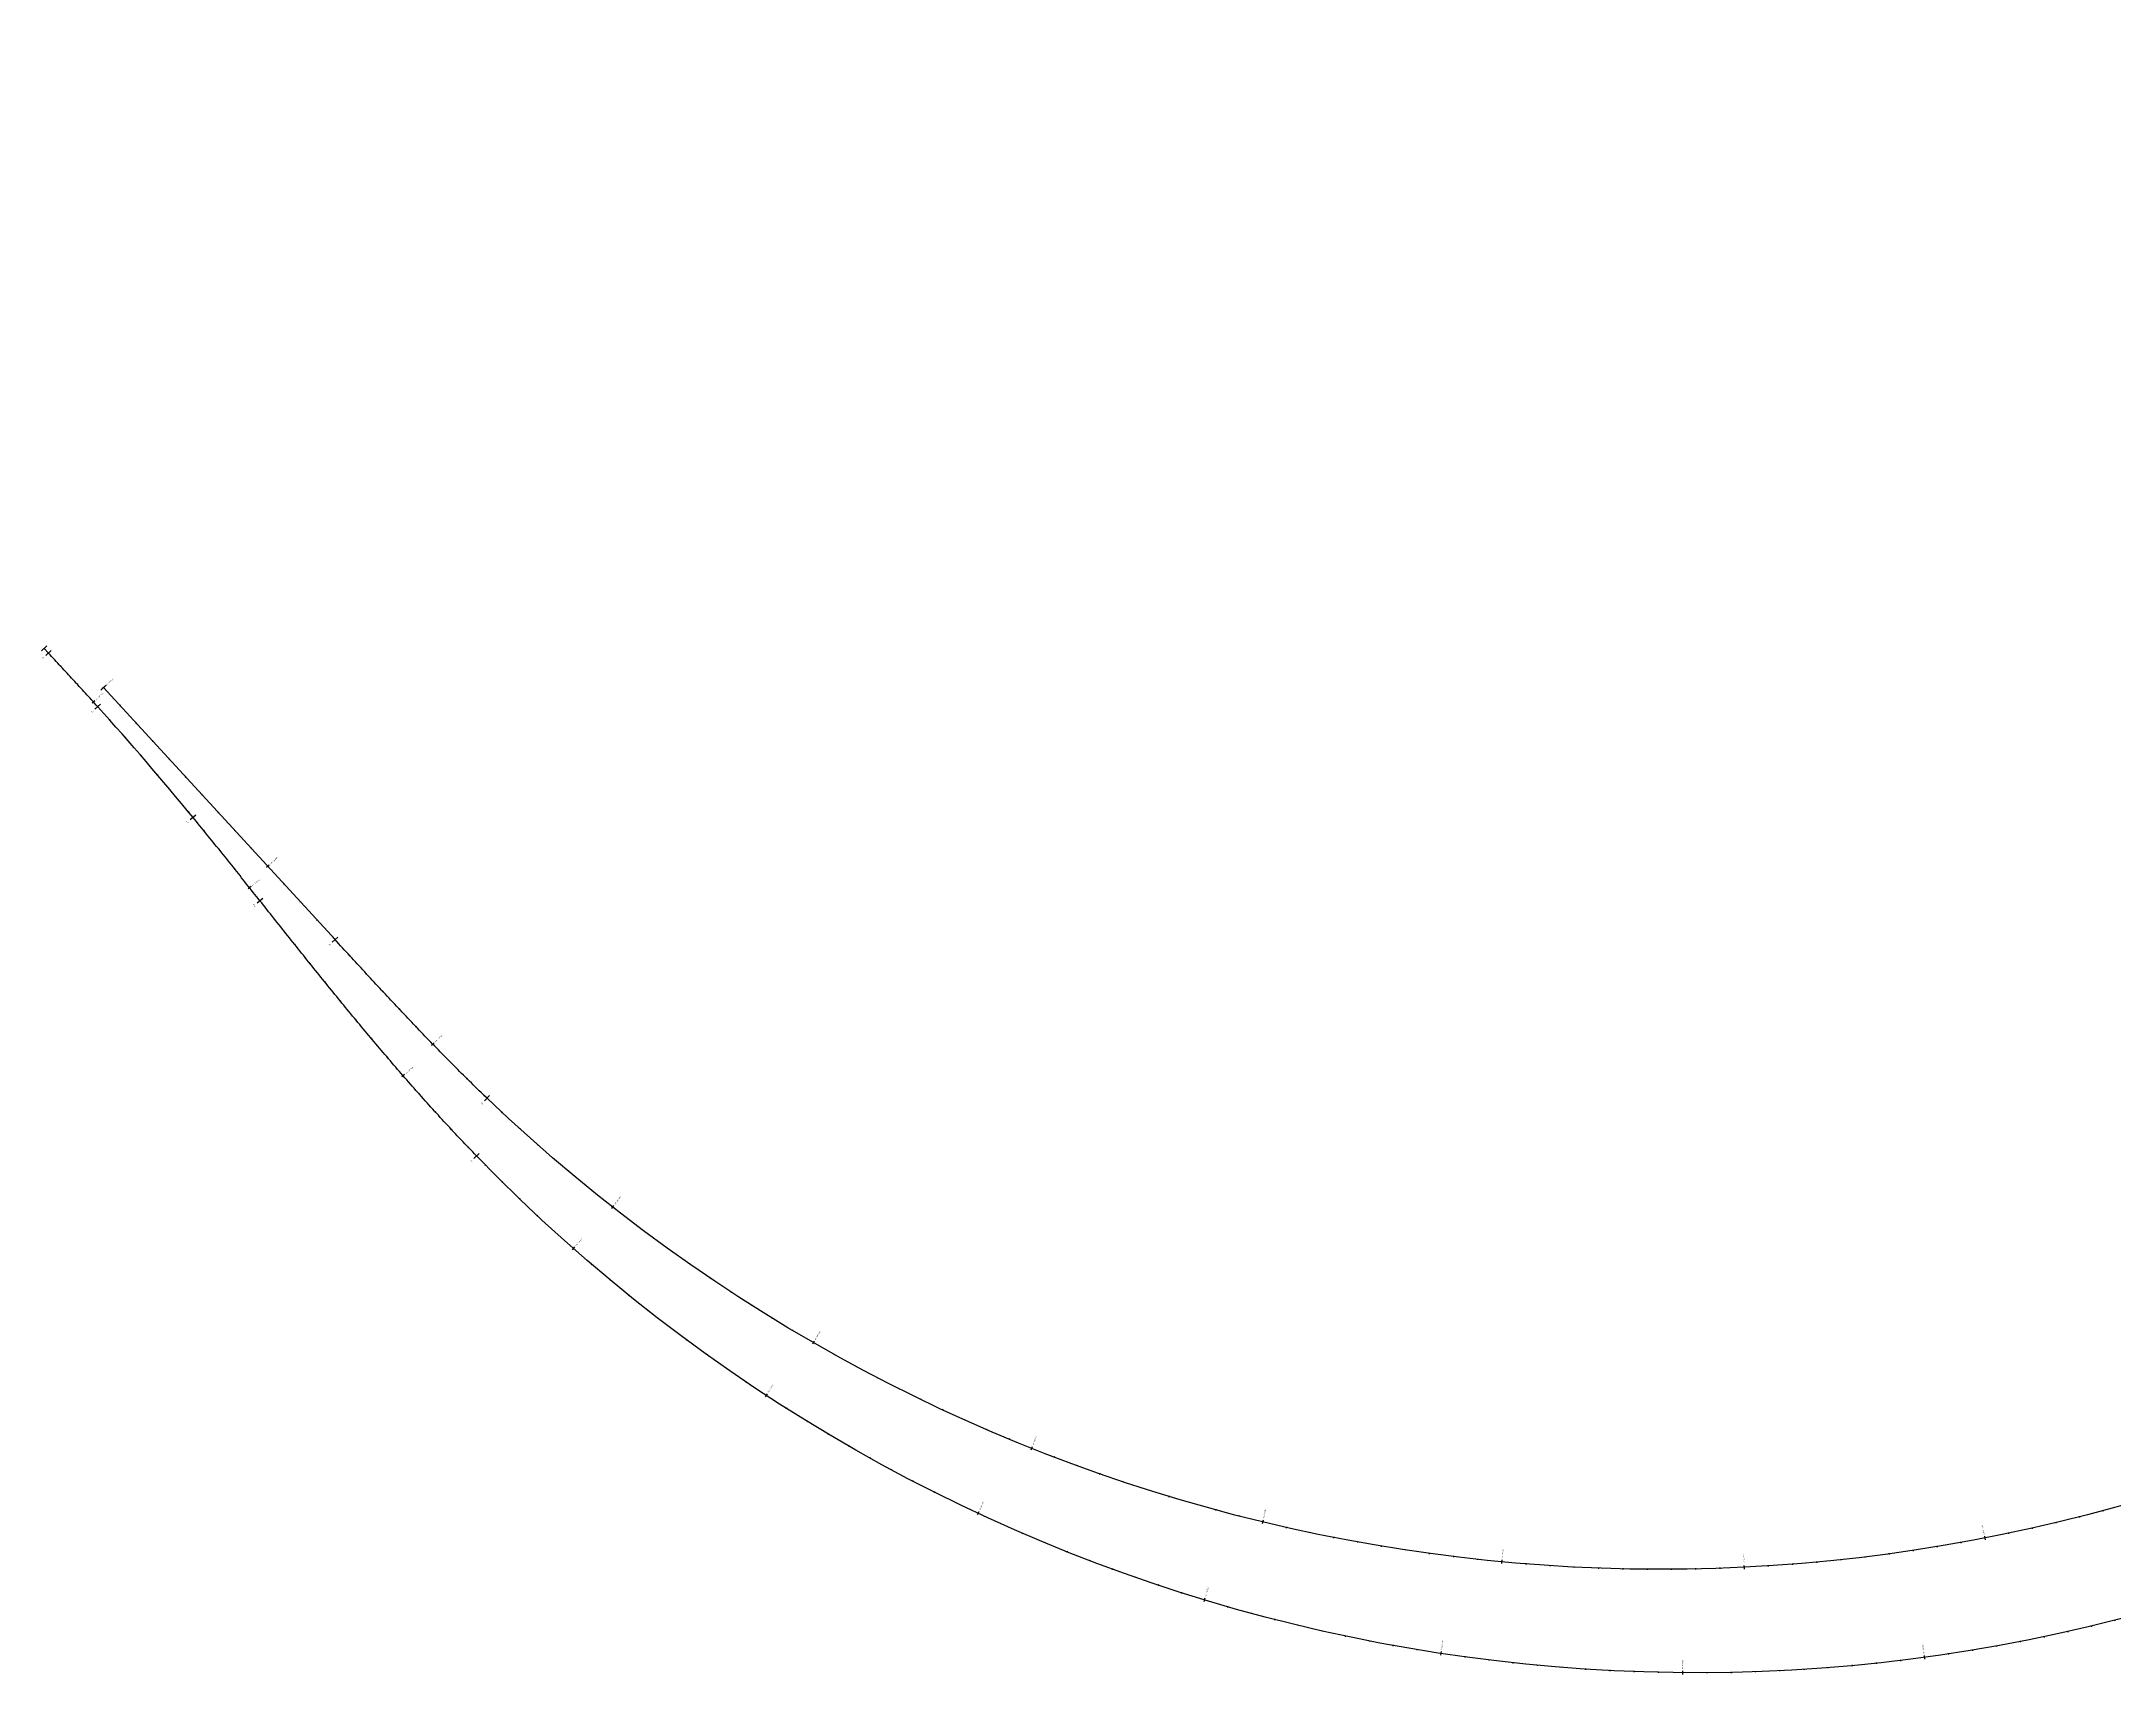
# Model space of a CAD drawing. Header units: metres. Extents: x 298967 to 310502, y 6699215 to 6703996.
# Drawn here: x 298967 to 299822, y 6699215 to 6699888 of the extents above; entities that cross this region are included whole.
import ezdxf
from ezdxf.enums import TextEntityAlignment as Align

# ---------------------------------------------------------------- set-up
doc = ezdxf.new("R2010")
doc.units = ezdxf.units.M
for name, color, linetype in [('JBTFE#ANNOTATIONS_MILEAGE', 2, 'Continuous'), ('JBTKO@OBJEKTBESKRIVELSE', 62, 'Continuous'), ('JBTKO@OBJEKTNAVN', 62, 'Continuous'), ('JBTKO_HOT', 2, 'Continuous'), ('JBTKO_SPO', 2, 'Continuous'), ('JBTRC$$INNSETTINGSPUNKT', 62, 'Continuous')]:
    doc.layers.add(name, color=color, linetype=linetype)
doc.styles.add('ISO', font='iso3098.shx')
doc.styles.add('RC-STANDARD', font='iso3098.shx')

# ---------------------------------------------------------------- blocks, each defined once
blk = doc.blocks.new('*Z73', base_point=(306521.26, 6703679.59))
at = {"color": 0}
for p, q in [((298993.24, 6699621.92), (298992.13, 6699620.9)), ((298999.64, 6699614.21), (298999.27, 6699613.88)), ((299006.4, 6699606.85), (299006.04, 6699606.51)), ((299013.17, 6699599.49), (299012.8, 6699599.15)), ((299019.94, 6699592.12), (299019.57, 6699591.79)), ((299026.7, 6699584.76), (299026.33, 6699584.42)), ((299033.47, 6699577.4), (299033.1, 6699577.06)), ((299040.23, 6699570.03), (299039.87, 6699569.7)), ((299047, 6699562.67), (299046.63, 6699562.33)), ((299053.77, 6699555.31), (299053.4, 6699554.97)), ((299060.9, 6699548.28), (299059.8, 6699547.27)), ((299067.3, 6699540.58), (299066.93, 6699540.24)), ((299074.07, 6699533.22), (299073.7, 6699532.88)), ((299080.83, 6699525.85), (299080.46, 6699525.52)), ((299087.6, 6699518.49), (299087.23, 6699518.15)), ((299094.37, 6699511.13), (299094, 6699510.79)), ((299101.14, 6699503.78), (299100.78, 6699503.44)), ((299107.94, 6699496.45), (299107.58, 6699496.11)), ((299114.78, 6699489.15), (299114.41, 6699488.8)), ((299121.65, 6699481.89), (299121.29, 6699481.54)), ((299128.94, 6699475.03), (299127.87, 6699473.99)), ((299135.58, 6699467.55), (299135.23, 6699467.19)), ((299142.66, 6699460.48), (299142.31, 6699460.13)), ((299149.82, 6699453.51), (299149.48, 6699453.15)), ((299157.08, 6699446.64), (299156.74, 6699446.27)), ((299164.44, 6699439.87), (299164.1, 6699439.5)), ((299171.89, 6699433.21), (299171.56, 6699432.83)), ((299179.44, 6699426.65), (299179.11, 6699426.27)), ((299187.08, 6699420.21), (299186.76, 6699419.82)), ((299194.81, 6699413.87), (299194.5, 6699413.48)), ((299202.94, 6699408.04), (299202.01, 6699406.86)), ((299210.54, 6699401.53), (299210.24, 6699401.13)), ((299218.53, 6699395.53), (299218.24, 6699395.13)), ((299226.61, 6699389.64), (299226.32, 6699389.24)), ((299234.78, 6699383.88), (299234.49, 6699383.46)), ((299243.02, 6699378.22), (299242.74, 6699377.81)), ((299251.35, 6699372.69), (299251.07, 6699372.27)), ((299259.75, 6699367.28), (299259.48, 6699366.85)), ((299268.23, 6699361.98), (299267.97, 6699361.56)), ((299276.79, 6699356.81), (299276.53, 6699356.38)), ((299285.66, 6699352.19), (299284.91, 6699350.89)), ((299294.11, 6699346.84), (299293.87, 6699346.4)), ((299302.88, 6699342.04), (299302.64, 6699341.59)), ((299311.72, 6699337.36), (299311.49, 6699336.92)), ((299320.62, 6699332.81), (299320.39, 6699332.37)), ((299329.58, 6699328.39), (299329.37, 6699327.94)), ((299338.61, 6699324.1), (299338.4, 6699323.65)), ((299347.7, 6699319.94), (299347.5, 6699319.48)), ((299356.85, 6699315.9), (299356.65, 6699315.45)), ((299366.05, 6699312), (299365.86, 6699311.54)), ((299375.49, 6699308.7), (299374.94, 6699307.31)), ((299384.62, 6699304.6), (299384.44, 6699304.13)), ((299393.98, 6699301.09), (299393.81, 6699300.62)), ((299403.39, 6699297.73), (299403.23, 6699297.25)), ((299412.85, 6699294.49), (299412.69, 6699294.02)), ((299422.36, 6699291.39), (299422.21, 6699290.92)), ((299431.9, 6699288.43), (299431.76, 6699287.95)), ((299441.49, 6699285.6), (299441.35, 6699285.12)), ((299451.12, 6699282.91), (299450.99, 6699282.43)), ((299816.7, 6699282.58), (299816.83, 6699282.09)), ((299460.79, 6699280.36), (299460.66, 6699279.88)), ((299470.6, 6699278.44), (299470.25, 6699276.98)), ((299480.22, 6699275.68), (299480.11, 6699275.19)), ((299787.58, 6699275.39), (299787.69, 6699274.9)), ((299797.32, 6699277.65), (299797.44, 6699277.16)), ((299807.03, 6699280.04), (299807.15, 6699279.56)), ((299489.99, 6699273.54), (299489.88, 6699273.05)), ((299499.78, 6699271.55), (299499.69, 6699271.06)), ((299509.6, 6699269.69), (299509.52, 6699269.2)), ((299519.45, 6699267.98), (299519.37, 6699267.48)), ((299529.32, 6699266.4), (299529.25, 6699265.91)), ((299738.46, 6699266.21), (299738.54, 6699265.72)), ((299748.34, 6699267.77), (299748.42, 6699267.27)), ((299758.19, 6699269.46), (299758.28, 6699268.97)), ((299767.92, 6699271.79), (299768.21, 6699270.32)), ((299777.81, 6699273.28), (299777.92, 6699272.79)), ((299539.22, 6699264.97), (299539.15, 6699264.48)), ((299549.13, 6699263.68), (299549.07, 6699263.18)), ((299559.06, 6699262.53), (299559.01, 6699262.03)), ((299569.05, 6699262.02), (299568.91, 6699260.53)), ((299578.96, 6699260.66), (299578.93, 6699260.16)), ((299588.94, 6699259.94), (299588.9, 6699259.44)), ((299598.91, 6699259.36), (299598.89, 6699258.86)), ((299608.9, 6699258.92), (299608.88, 6699258.42)), ((299618.89, 6699258.62), (299618.88, 6699258.12)), ((299628.89, 6699258.47), (299628.88, 6699257.97)), ((299638.88, 6699258.46), (299638.89, 6699257.96)), ((299648.88, 6699258.6), (299648.89, 6699258.1)), ((299658.87, 6699258.87), (299658.89, 6699258.37)), ((299668.84, 6699259.79), (299668.91, 6699258.29)), ((299678.84, 6699259.85), (299678.87, 6699259.35)), ((299688.81, 6699260.56), (299688.85, 6699260.06)), ((299698.77, 6699261.4), (299698.82, 6699260.91)), ((299708.72, 6699262.39), (299708.77, 6699261.9)), ((299718.65, 6699263.52), (299718.71, 6699263.03)), ((299728.57, 6699264.8), (299728.63, 6699264.3))]:
    blk.add_line(p, q, dxfattribs=at)
at = {"color": 0, "char_height": 0.5, "attachment_point": 4, "style": 'RC-STANDARD'}
for s, insert, rotation in [('km 469.900', (298993.79, 6699622.42), 42.58058), ('km 469.800', (299061.45, 6699548.79), 42.58058), ('km 469.700', (299129.48, 6699475.56), 44.15262), ('km 469.600', (299203.4, 6699408.63), 51.88646), ('km 469.500', (299286.04, 6699352.84), 60.07157), ('km 469.400', (299375.77, 6699309.4), 68.25668), ('km 469.300', (299470.78, 6699279.16), 76.4418), ('km 469.000', (299767.78, 6699272.53), 100.99713), ('km 469.200', (299569.12, 6699262.77), 84.62691), ('km 469.100', (299668.8, 6699260.54), 92.81202)]:
    blk.add_mtext(s, dxfattribs=dict(at, insert=insert, rotation=rotation))
blk = doc.blocks.new('*Z75', base_point=(300332.21, 6699630.39))
at = {"color": 0}
for p, q in [((298975.21, 6699630.39), (298974.84, 6699630.05)), ((298981.98, 6699623.03), (298981.62, 6699622.69)), ((298989.09, 6699615.98), (298987.98, 6699614.97)), ((298995.41, 6699608.2), (298995.04, 6699607.87)), ((299002.04, 6699600.72), (299001.67, 6699600.39)), ((299008.62, 6699593.18), (299008.24, 6699592.85)), ((299015.13, 6699585.59), (299014.75, 6699585.26)), ((299021.59, 6699577.95), (299021.2, 6699577.63)), ((299027.99, 6699570.26), (299027.6, 6699569.94)), ((299034.32, 6699562.52), (299033.94, 6699562.21)), ((299040.61, 6699554.75), (299040.22, 6699554.43)), ((299046.87, 6699546.94), (299046.47, 6699546.63)), ((299053.49, 6699539.43), (299052.31, 6699538.5)), ((299059.31, 6699531.29), (299058.92, 6699530.98)), ((299065.53, 6699523.46), (299065.14, 6699523.15)), ((299071.77, 6699515.64), (299071.38, 6699515.33)), ((299078.02, 6699507.83), (299077.63, 6699507.52)), ((299084.29, 6699500.05), (299083.91, 6699499.74)), ((299090.6, 6699492.29), (299090.22, 6699491.98)), ((299096.96, 6699484.57), (299096.57, 6699484.26)), ((299103.36, 6699476.9), (299102.98, 6699476.57)), ((299109.82, 6699469.27), (299109.44, 6699468.94)), ((299116.73, 6699462.02), (299115.6, 6699461.04)), ((300331.97, 6699465.46), (300332.21, 6699465.02)), ((299122.95, 6699454.18), (299122.58, 6699453.85)), ((300314.39, 6699455.92), (300314.63, 6699455.48)), ((300323.19, 6699460.68), (300323.43, 6699460.24)), ((299129.63, 6699446.75), (299129.26, 6699446.41)), ((300296.53, 6699446.92), (300297.24, 6699445.59)), ((300305.59, 6699451.19), (300305.82, 6699450.75)), ((299136.4, 6699439.39), (299136.03, 6699439.05)), ((300279.1, 6699437.11), (300279.33, 6699436.67)), ((300287.94, 6699441.78), (300288.17, 6699441.34)), ((299143.25, 6699432.11), (299142.89, 6699431.77)), ((300261.38, 6699427.84), (300261.61, 6699427.39)), ((300270.24, 6699432.46), (300270.48, 6699432.02)), ((299150.21, 6699424.94), (299149.86, 6699424.59)), ((300252.5, 6699423.23), (300252.73, 6699422.79)), ((299157.27, 6699417.86), (299156.92, 6699417.5)), ((299164.43, 6699410.88), (299164.09, 6699410.52)), ((300234.72, 6699414.09), (300234.94, 6699413.64)), ((300243.62, 6699418.65), (300243.84, 6699418.21)), ((299171.69, 6699404.01), (299171.35, 6699403.65)), ((300216.89, 6699405.03), (300217.11, 6699404.59)), ((300225.81, 6699409.55), (300226.03, 6699409.1)), ((299179.05, 6699397.24), (299178.71, 6699396.87)), ((300199.01, 6699396.07), (300199.23, 6699395.62)), ((300207.73, 6699400.99), (300208.4, 6699399.65)), ((299186.83, 6699390.96), (299185.84, 6699389.83)), ((300181.09, 6699387.19), (300181.31, 6699386.74)), ((300190.06, 6699391.62), (300190.28, 6699391.17)), ((299194.05, 6699384.02), (299193.72, 6699383.65)), ((299201.69, 6699377.58), (299201.37, 6699377.19)), ((300163.13, 6699378.4), (300163.35, 6699377.95)), ((300172.11, 6699382.78), (300172.33, 6699382.33)), ((299209.42, 6699371.24), (299209.1, 6699370.85)), ((300145.12, 6699369.7), (300145.34, 6699369.25)), ((300154.13, 6699374.04), (300154.35, 6699373.59)), ((299217.24, 6699365.01), (299216.93, 6699364.62)), ((300127.07, 6699361.09), (300127.28, 6699360.63)), ((300136.1, 6699365.38), (300136.32, 6699364.93)), ((299225.15, 6699358.9), (299224.84, 6699358.5)), ((299233.14, 6699352.9), (299232.85, 6699352.5)), ((300108.98, 6699352.56), (300109.19, 6699352.11)), ((300117.82, 6699357.26), (300118.46, 6699355.91)), ((299241.22, 6699347.02), (299240.93, 6699346.61)), ((300090.85, 6699344.13), (300091.05, 6699343.68)), ((300099.92, 6699348.33), (300100.13, 6699347.88)), ((299249.39, 6699341.25), (299249.1, 6699340.84)), ((299257.63, 6699335.59), (299257.35, 6699335.18)), ((300072.67, 6699335.79), (300072.88, 6699335.33)), ((300081.76, 6699339.95), (300081.97, 6699339.49)), ((299266.23, 6699330.48), (299265.41, 6699329.22)), ((300054.45, 6699327.53), (300054.66, 6699327.08)), ((300063.57, 6699331.65), (300063.77, 6699331.19)), ((299274.36, 6699324.65), (299274.09, 6699324.22)), ((299282.84, 6699319.35), (299282.58, 6699318.93)), ((300036.2, 6699319.37), (300036.4, 6699318.91)), ((300045.33, 6699323.44), (300045.53, 6699322.98)), ((299291.39, 6699314.18), (299291.14, 6699313.75)), ((299300.02, 6699309.13), (299299.77, 6699308.7)), ((300017.9, 6699311.3), (300018.1, 6699310.84)), ((300026.85, 6699315.78), (300027.46, 6699314.41)), ((299308.72, 6699304.21), (299308.48, 6699303.77)), ((299999.56, 6699303.31), (299999.76, 6699302.85)), ((300008.74, 6699307.29), (300008.94, 6699306.83)), ((299317.49, 6699299.41), (299317.25, 6699298.97)), ((299326.32, 6699294.73), (299326.09, 6699294.29)), ((299971.99, 6699291.51), (299972.18, 6699291.05)), ((299981.19, 6699295.42), (299981.38, 6699294.96)), ((299990.38, 6699299.36), (299990.58, 6699298.9)), ((299335.23, 6699290.18), (299335, 6699289.74)), ((299344.19, 6699285.76), (299343.97, 6699285.31)), ((299953.55, 6699283.75), (299953.74, 6699283.29)), ((299962.77, 6699287.62), (299962.97, 6699287.16)), ((299353.43, 6699281.92), (299352.8, 6699280.56)), ((299362.31, 6699277.31), (299362.1, 6699276.85)), ((299934.89, 6699276.56), (299935.45, 6699275.18)), ((299944.32, 6699279.91), (299944.51, 6699279.45)), ((299371.45, 6699273.27), (299371.26, 6699272.82)), ((299380.66, 6699269.37), (299380.47, 6699268.91)), ((299389.92, 6699265.6), (299389.73, 6699265.14)), ((299916.53, 6699268.63), (299916.71, 6699268.17)), ((299925.81, 6699272.34), (299926, 6699271.87)), ((299399.23, 6699261.97), (299399.05, 6699261.5)), ((299408.59, 6699258.46), (299408.42, 6699257.99)), ((299888.48, 6699258), (299888.65, 6699257.53)), ((299897.86, 6699261.45), (299898.04, 6699260.99)), ((299907.21, 6699265), (299907.39, 6699264.54)), ((299418, 6699255.09), (299417.84, 6699254.62)), ((299427.46, 6699251.86), (299427.3, 6699251.39)), ((299436.96, 6699248.76), (299436.81, 6699248.28)), ((299860.08, 6699248.37), (299860.23, 6699247.89)), ((299869.59, 6699251.45), (299869.75, 6699250.97)), ((299879.06, 6699254.66), (299879.22, 6699254.19)), ((299446.66, 6699246.28), (299446.22, 6699244.84)), ((299456.1, 6699242.97), (299455.96, 6699242.49)), ((299465.73, 6699240.28), (299465.6, 6699239.8)), ((299831.3, 6699239.94), (299831.43, 6699239.46)), ((299840.8, 6699243.09), (299841.21, 6699241.65)), ((299850.53, 6699245.42), (299850.67, 6699244.94)), ((299475.39, 6699237.73), (299475.27, 6699237.25)), ((299485.09, 6699235.32), (299484.98, 6699234.83)), ((299494.83, 6699233.04), (299494.72, 6699232.56)), ((299802.19, 6699232.76), (299802.3, 6699232.27)), ((299811.93, 6699235.01), (299812.05, 6699234.53)), ((299821.63, 6699237.41), (299821.76, 6699236.92)), ((299504.59, 6699230.91), (299504.49, 6699230.42)), ((299514.39, 6699228.91), (299514.29, 6699228.42)), ((299524.21, 6699227.06), (299524.12, 6699226.57)), ((299534.06, 6699225.35), (299533.98, 6699224.85)), ((299544.01, 6699224.27), (299543.78, 6699222.78)), ((299743.11, 6699222.66), (299743.31, 6699221.17)), ((299753.07, 6699223.58), (299753.14, 6699223.08)), ((299762.94, 6699225.13), (299763.03, 6699224.64)), ((299772.8, 6699226.83), (299772.88, 6699226.34)), ((299782.62, 6699228.67), (299782.72, 6699228.17)), ((299792.42, 6699230.64), (299792.52, 6699230.15)), ((299553.82, 6699222.34), (299553.76, 6699221.84)), ((299563.74, 6699221.05), (299563.68, 6699220.55)), ((299573.67, 6699219.9), (299573.61, 6699219.4)), ((299583.61, 6699218.89), (299583.57, 6699218.39)), ((299593.57, 6699218.03), (299593.53, 6699217.53)), ((299603.54, 6699217.3), (299603.51, 6699216.81)), ((299613.52, 6699216.72), (299613.5, 6699216.22)), ((299623.51, 6699216.29), (299623.49, 6699215.79)), ((299633.5, 6699215.99), (299633.49, 6699215.49)), ((299643.5, 6699216.34), (299643.49, 6699214.84)), ((299653.49, 6699215.83), (299653.49, 6699215.33)), ((299663.49, 6699215.96), (299663.5, 6699215.46)), ((299673.48, 6699216.24), (299673.5, 6699215.74)), ((299683.47, 6699216.66), (299683.49, 6699216.16)), ((299693.45, 6699217.22), (299693.48, 6699216.72)), ((299703.42, 6699217.92), (299703.46, 6699217.43)), ((299713.38, 6699218.77), (299713.43, 6699218.27)), ((299723.33, 6699219.76), (299723.38, 6699219.26)), ((299733.26, 6699220.89), (299733.32, 6699220.39))]:
    blk.add_line(p, q, dxfattribs=at)
at = {"color": 0, "char_height": 0.5, "attachment_point": 4, "style": 'RC-STANDARD'}
for s, insert, rotation in [('km 469.900', (298989.65, 6699616.48), 42.18454), ('km 469.800', (299054.07, 6699539.9), 38.47343), ('km 469.700', (299117.29, 6699462.51), 41.02329), ('km 468.400', (300296.18, 6699447.58), 118.05517), ('km 468.500', (300207.39, 6699401.66), 116.63976), ('km 469.600', (299187.33, 6699391.52), 48.61192), ('km 468.600', (300117.5, 6699357.94), 115.22435), ('km 469.500', (299266.64, 6699331.11), 56.79703), ('km 468.700', (300026.55, 6699316.46), 113.80894), ('km 469.400', (299353.75, 6699282.6), 64.98214), ('km 468.800', (299934.6, 6699277.26), 112.26183), ('km 469.300', (299446.87, 6699246.99), 73.16725), ('km 468.900', (299840.59, 6699243.82), 105.9077), ('km 469.200', (299544.12, 6699225.01), 81.35236), ('km 469.000', (299743.01, 6699223.4), 97.72259), ('km 469.100', (299643.51, 6699217.09), 89.53747)]:
    blk.add_mtext(s, dxfattribs=dict(at, insert=insert, rotation=rotation))
blk = doc.blocks.new('NO-BN-2D-JBTKO_DIV-KARAKTERISTISK-PUNKT-Geographic')
at = {"color": 0, "linetype": 'ByBlock', "lineweight": -2, "transparency": 16777216}
blk.add_line((0, -1.5), (0, 1.5), dxfattribs=at)
blk = doc.blocks.new('NO-BN-2D-JBTRC_INNSETTINGSPUNKT-Schematic')
at = {"layer": 'JBTRC$$INNSETTINGSPUNKT', "linetype": 'ByBlock', "lineweight": -2, "transparency": 16777216}
for p, q in [((-0.05, 0), (0.05, 0)), ((0, -0.05), (0, 0.05))]:
    blk.add_line(p, q, dxfattribs=at)
blk.add_circle((0, 0), 0.05, dxfattribs=at)
blk = doc.blocks.new('*Z201')
at = {"color": 0, "linetype": 'ByBlock', "lineweight": -2, "transparency": 16777216}
for name in ['NO-BN-2D-JBTRC_INNSETTINGSPUNKT-Schematic', 'NO-BN-2D-JBTKO_DIV-KARAKTERISTISK-PUNKT-Geographic']:
    blk.add_blockref(name, (0, 0), dxfattribs=at)
at = {"layer": 'JBTKO@OBJEKTBESKRIVELSE', "color": 0, "linetype": 'ByBlock', "lineweight": -2, "transparency": 16777216, "style": 'ISO'}
blk.add_attdef('OBJEKTBESKRIVELSE', text='', height=0.9, dxfattribs=at).set_placement((0, 4), align=Align.MIDDLE_CENTER)
at = {"layer": 'JBTKO@OBJEKTNAVN', "color": 0, "linetype": 'ByBlock', "lineweight": -2, "transparency": 16777216, "style": 'ISO', "oblique": 15}
blk.add_attdef('OBJEKTNAVN', text='', height=0.5, dxfattribs=at).set_placement((0, 3), align=Align.MIDDLE_CENTER)
blk = doc.blocks.new('*Z203')
at = {"color": 0, "linetype": 'ByBlock', "lineweight": -2, "transparency": 16777216}
for name in ['NO-BN-2D-JBTRC_INNSETTINGSPUNKT-Schematic', 'NO-BN-2D-JBTKO_DIV-KARAKTERISTISK-PUNKT-Geographic']:
    blk.add_blockref(name, (0, 0), dxfattribs=at)
at = {"layer": 'JBTKO@OBJEKTBESKRIVELSE', "color": 0, "linetype": 'ByBlock', "lineweight": -2, "transparency": 16777216, "style": 'ISO'}
blk.add_attdef('OBJEKTBESKRIVELSE', text='', height=0.9, dxfattribs=at).set_placement((0, 4), align=Align.MIDDLE_CENTER)
at = {"layer": 'JBTKO@OBJEKTNAVN', "color": 0, "linetype": 'ByBlock', "lineweight": -2, "transparency": 16777216, "style": 'ISO', "oblique": 15}
blk.add_attdef('OBJEKTNAVN', text='', height=0.5, dxfattribs=at).set_placement((0, 3), align=Align.MIDDLE_CENTER)
blk = doc.blocks.new('*Z205')
at = {"color": 0, "linetype": 'ByBlock', "lineweight": -2, "transparency": 16777216}
for name in ['NO-BN-2D-JBTRC_INNSETTINGSPUNKT-Schematic', 'NO-BN-2D-JBTKO_DIV-KARAKTERISTISK-PUNKT-Geographic']:
    blk.add_blockref(name, (0, 0), dxfattribs=at)
at = {"layer": 'JBTKO@OBJEKTBESKRIVELSE', "color": 0, "linetype": 'ByBlock', "lineweight": -2, "transparency": 16777216, "style": 'ISO'}
blk.add_attdef('OBJEKTBESKRIVELSE', text='', height=0.9, dxfattribs=at).set_placement((0, 4), align=Align.MIDDLE_CENTER)
at = {"layer": 'JBTKO@OBJEKTNAVN', "color": 0, "linetype": 'ByBlock', "lineweight": -2, "transparency": 16777216, "style": 'ISO', "oblique": 15}
blk.add_attdef('OBJEKTNAVN', text='', height=0.5, dxfattribs=at).set_placement((0, 3), align=Align.MIDDLE_CENTER)
blk = doc.blocks.new('*Z207')
at = {"color": 0, "linetype": 'ByBlock', "lineweight": -2, "transparency": 16777216}
for name in ['NO-BN-2D-JBTRC_INNSETTINGSPUNKT-Schematic', 'NO-BN-2D-JBTKO_DIV-KARAKTERISTISK-PUNKT-Geographic']:
    blk.add_blockref(name, (0, 0), dxfattribs=at)
at = {"layer": 'JBTKO@OBJEKTBESKRIVELSE', "color": 0, "linetype": 'ByBlock', "lineweight": -2, "transparency": 16777216, "style": 'ISO'}
blk.add_attdef('OBJEKTBESKRIVELSE', text='', height=0.9, dxfattribs=at).set_placement((0, 4), align=Align.MIDDLE_CENTER)
at = {"layer": 'JBTKO@OBJEKTNAVN', "color": 0, "linetype": 'ByBlock', "lineweight": -2, "transparency": 16777216, "style": 'ISO', "oblique": 15}
blk.add_attdef('OBJEKTNAVN', text='', height=0.5, dxfattribs=at).set_placement((0, 3), align=Align.MIDDLE_CENTER)
blk = doc.blocks.new('*Z209')
at = {"color": 0, "linetype": 'ByBlock', "lineweight": -2, "transparency": 16777216}
for name in ['NO-BN-2D-JBTRC_INNSETTINGSPUNKT-Schematic', 'NO-BN-2D-JBTKO_DIV-KARAKTERISTISK-PUNKT-Geographic']:
    blk.add_blockref(name, (0, 0), dxfattribs=at)
at = {"layer": 'JBTKO@OBJEKTBESKRIVELSE', "color": 0, "linetype": 'ByBlock', "lineweight": -2, "transparency": 16777216, "style": 'ISO'}
blk.add_attdef('OBJEKTBESKRIVELSE', text='', height=0.9, dxfattribs=at).set_placement((0, 4), align=Align.MIDDLE_CENTER)
at = {"layer": 'JBTKO@OBJEKTNAVN', "color": 0, "linetype": 'ByBlock', "lineweight": -2, "transparency": 16777216, "style": 'ISO', "oblique": 15}
blk.add_attdef('OBJEKTNAVN', text='', height=0.5, dxfattribs=at).set_placement((0, 3), align=Align.MIDDLE_CENTER)
blk = doc.blocks.new('*Z210')
at = {"color": 0, "linetype": 'ByBlock', "lineweight": -2, "transparency": 16777216}
for name in ['NO-BN-2D-JBTRC_INNSETTINGSPUNKT-Schematic', 'NO-BN-2D-JBTKO_DIV-KARAKTERISTISK-PUNKT-Geographic']:
    blk.add_blockref(name, (0, 0), dxfattribs=at)
at = {"layer": 'JBTKO@OBJEKTBESKRIVELSE', "color": 0, "linetype": 'ByBlock', "lineweight": -2, "transparency": 16777216, "style": 'ISO'}
blk.add_attdef('OBJEKTBESKRIVELSE', text='', height=0.9, dxfattribs=at).set_placement((0, 4), align=Align.MIDDLE_CENTER)
at = {"layer": 'JBTKO@OBJEKTNAVN', "color": 0, "linetype": 'ByBlock', "lineweight": -2, "transparency": 16777216, "style": 'ISO', "oblique": 15}
blk.add_attdef('OBJEKTNAVN', text='', height=0.5, dxfattribs=at).set_placement((0, 3), align=Align.MIDDLE_CENTER)
blk = doc.blocks.new('*Z301')
at = {"color": 0, "linetype": 'ByBlock', "lineweight": -2, "transparency": 16777216}
for name in ['NO-BN-2D-JBTRC_INNSETTINGSPUNKT-Schematic', 'NO-BN-2D-JBTKO_DIV-KARAKTERISTISK-PUNKT-Geographic']:
    blk.add_blockref(name, (0, 0), dxfattribs=at)
at = {"layer": 'JBTKO@OBJEKTBESKRIVELSE', "color": 0, "linetype": 'ByBlock', "lineweight": -2, "transparency": 16777216, "style": 'ISO'}
blk.add_attdef('OBJEKTBESKRIVELSE', text='', height=0.9, dxfattribs=at).set_placement((0, 4), align=Align.MIDDLE_CENTER)
at = {"layer": 'JBTKO@OBJEKTNAVN', "color": 0, "linetype": 'ByBlock', "lineweight": -2, "transparency": 16777216, "style": 'ISO', "oblique": 15}
blk.add_attdef('OBJEKTNAVN', text='', height=0.5, dxfattribs=at).set_placement((0, 3), align=Align.MIDDLE_CENTER)
blk = doc.blocks.new('*Z303')
at = {"color": 0, "linetype": 'ByBlock', "lineweight": -2, "transparency": 16777216}
for name in ['NO-BN-2D-JBTRC_INNSETTINGSPUNKT-Schematic', 'NO-BN-2D-JBTKO_DIV-KARAKTERISTISK-PUNKT-Geographic']:
    blk.add_blockref(name, (0, 0), dxfattribs=at)
at = {"layer": 'JBTKO@OBJEKTBESKRIVELSE', "color": 0, "linetype": 'ByBlock', "lineweight": -2, "transparency": 16777216, "style": 'ISO'}
blk.add_attdef('OBJEKTBESKRIVELSE', text='', height=0.9, dxfattribs=at).set_placement((0, 4), align=Align.MIDDLE_CENTER)
at = {"layer": 'JBTKO@OBJEKTNAVN', "color": 0, "linetype": 'ByBlock', "lineweight": -2, "transparency": 16777216, "style": 'ISO', "oblique": 15}
blk.add_attdef('OBJEKTNAVN', text='', height=0.5, dxfattribs=at).set_placement((0, 3), align=Align.MIDDLE_CENTER)
blk = doc.blocks.new('*Z304')
at = {"color": 0, "linetype": 'ByBlock', "lineweight": -2, "transparency": 16777216}
for name in ['NO-BN-2D-JBTRC_INNSETTINGSPUNKT-Schematic', 'NO-BN-2D-JBTKO_DIV-KARAKTERISTISK-PUNKT-Geographic']:
    blk.add_blockref(name, (0, 0), dxfattribs=at)
at = {"layer": 'JBTKO@OBJEKTBESKRIVELSE', "color": 0, "linetype": 'ByBlock', "lineweight": -2, "transparency": 16777216, "style": 'ISO'}
blk.add_attdef('OBJEKTBESKRIVELSE', text='', height=0.9, dxfattribs=at).set_placement((0, 4), align=Align.MIDDLE_CENTER)
at = {"layer": 'JBTKO@OBJEKTNAVN', "color": 0, "linetype": 'ByBlock', "lineweight": -2, "transparency": 16777216, "style": 'ISO', "oblique": 15}
blk.add_attdef('OBJEKTNAVN', text='', height=0.5, dxfattribs=at).set_placement((0, 3), align=Align.MIDDLE_CENTER)

msp = doc.modelspace()

# ---------------------------------------------------------------- linework, layer by layer
at = {"layer": 'JBTKO_SPO', "flags": 128}
for points in [[(300885.66, 6699886.38, -0.069092), (299938.03, 6699325.77, -0.000672), (299930, 6699322.42, -0.000928), (299921.95, 6699319.1, -0.001184), (299913.9, 6699315.81, -0.001441), (299905.83, 6699312.56, -0.001697), (299897.74, 6699309.37, -0.001953), (299889.62, 6699306.23, -0.00221), (299881.48, 6699303.16, -0.002466), (299873.31, 6699300.17, -0.002723), (299865.11, 6699297.26, -0.002979), (299856.88, 6699294.45, -0.278414), (299150.81, 6699452.22, -0.003074), (299144.3, 6699458.52, -0.00275), (299137.87, 6699464.9, -0.002427), (299131.5, 6699471.34, -0.002103), (299125.19, 6699477.84, -0.00178), (299118.93, 6699484.39, -0.001456), (299112.71, 6699490.98, -0.001132), (299106.53, 6699497.6, -0.000809), (299100.37, 6699504.25, -0.000485), (299094.23, 6699510.91, -0.000162), (299088.1, 6699517.58), (298992.69, 6699621.41)], [(299871, 6699251.65, -0.288541), (299146.44, 6699428.45, -0.003176), (299140.08, 6699435.1, -0.002957), (299133.8, 6699441.82, -0.002738), (299127.6, 6699448.62, -0.002519), (299121.47, 6699455.48, -0.0023), (299115.41, 6699462.4, -0.002081), (299109.41, 6699469.37, -0.001862), (299103.46, 6699476.39, -0.001643), (299097.56, 6699483.45, -0.001424), (299091.71, 6699490.55, -0.001205), (299085.89, 6699497.68, -0.000986), (299080.11, 6699504.83, -0.000767), (299074.35, 6699512.01, -0.000548), (299068.61, 6699519.2, -0.000329), (299062.88, 6699526.4, -0.00011), (299057.16, 6699533.6, 0.000169), (299051.68, 6699540.49, 0.000508), (299046.2, 6699547.37, 0.000846), (299040.7, 6699554.24, 0.001185), (299035.17, 6699561.09, 0.001523), (299029.6, 6699567.9, 0.011586), (298990.28, 6699613.54, 0.001262), (298985.24, 6699619.1, 0.000901), (298980.18, 6699624.63, 0.000541), (298975.1, 6699630.14, 0.00018), (298970.01, 6699635.65), (298968.24, 6699637.57)]]:
    msp.add_lwpolyline(points, format="xyb", dxfattribs=at)

# ---------------------------------------------------------------- block references
at = {"layer": 'JBTFE#ANNOTATIONS_MILEAGE'}
for name, p in [('*Z73', (306521.26, 6703679.59)), ('*Z75', (300332.21, 6699630.39))]:
    msp.add_blockref(name, p, dxfattribs=at)
at = {"layer": 'JBTKO_HOT'}
for name, p, rotation in [('*Z210', (298968.24, 6699637.57, 8.07), 132.7359420794056), ('*Z304', (298992.69, 6699621.41, 8.55), 132.5805834494674)]:
    msp.add_blockref(name, p, dxfattribs=dict(at, rotation=rotation))
ref = msp.add_blockref('*Z209', (298970.01, 6699635.65, 8.12), dxfattribs=dict(at, rotation=132.7359420794056))
ref.add_attrib('OBJEKTNAVN', 'OB', dxfattribs={"layer": 'JBTKO@OBJEKTNAVN', "color": 0, "linetype": 'ByBlock', "lineweight": -2, "transparency": 16777216, "height": 0.5, "rotation": 132.73594, "style": 'ISO', "oblique": 15}).set_placement((298967.81, 6699633.62, 8.12), align=Align.MIDDLE_CENTER)
ref = msp.add_blockref('*Z207', (298990.28, 6699613.54, 8.62), dxfattribs=dict(at, rotation=132.0748395959228))
ref.add_attrib('OBJEKTNAVN', 'OE', dxfattribs={"layer": 'JBTKO@OBJEKTNAVN', "color": 0, "linetype": 'ByBlock', "lineweight": -2, "transparency": 16777216, "height": 0.5, "rotation": 132.07484, "style": 'ISO', "oblique": 15}).set_placement((298988.06, 6699611.53, 8.62), align=Align.MIDDLE_CENTER)
ref = msp.add_blockref('*Z205', (299029.6, 6699567.9, 9.19), dxfattribs=dict(at, rotation=129.4195611638781))
ref.add_attrib('OBJEKTNAVN', 'OE', dxfattribs={"layer": 'JBTKO@OBJEKTNAVN', "color": 0, "linetype": 'ByBlock', "lineweight": -2, "transparency": 16777216, "height": 0.5, "rotation": 129.41956, "style": 'ISO', "oblique": 15}).set_placement((299027.29, 6699566, 9.19), align=Align.MIDDLE_CENTER)
ref = msp.add_blockref('*Z203', (299057.16, 6699533.6, 9.33), dxfattribs=dict(at, rotation=128.4499411537939))
ref.add_attrib('OBJEKTNAVN', 'FOB', dxfattribs={"layer": 'JBTKO@OBJEKTNAVN', "color": 0, "linetype": 'ByBlock', "lineweight": -2, "transparency": 16777216, "height": 0.5, "rotation": 128.44994, "style": 'ISO', "oblique": 15}).set_placement((299054.81, 6699531.73, 9.33), align=Align.MIDDLE_CENTER)
ref = msp.add_blockref('*Z303', (299088.1, 6699517.58, 9.93), dxfattribs=dict(at, rotation=132.5805834494674))
ref.add_attrib('OBJEKTNAVN', 'OB', dxfattribs={"layer": 'JBTKO@OBJEKTNAVN', "color": 0, "linetype": 'ByBlock', "lineweight": -2, "transparency": 16777216, "height": 0.5, "rotation": 132.58058, "style": 'ISO', "oblique": 15}).set_placement((299085.89, 6699515.55, 9.93), align=Align.MIDDLE_CENTER)
ref = msp.add_blockref('*Z301', (299150.81, 6699452.22, 10.2), dxfattribs=dict(at, rotation=136.2884386990579))
ref.add_attrib('OBJEKTNAVN', 'OE', dxfattribs={"layer": 'JBTKO@OBJEKTNAVN', "color": 0, "linetype": 'ByBlock', "lineweight": -2, "transparency": 16777216, "height": 0.5, "rotation": 136.28844, "style": 'ISO', "oblique": 15}).set_placement((299148.74, 6699450.05, 10.2), align=Align.MIDDLE_CENTER)
ref = msp.add_blockref('*Z201', (299146.44, 6699428.45, 9.74), dxfattribs=dict(at, rotation=134.0976537731971))
ref.add_attrib('OBJEKTNAVN', 'OE', dxfattribs={"layer": 'JBTKO@OBJEKTNAVN', "color": 0, "linetype": 'ByBlock', "lineweight": -2, "transparency": 16777216, "height": 0.5, "rotation": 134.09765, "style": 'ISO', "oblique": 15}).set_placement((299144.28, 6699426.36, 9.74), align=Align.MIDDLE_CENTER)

doc.saveas('drawing.dxf')
